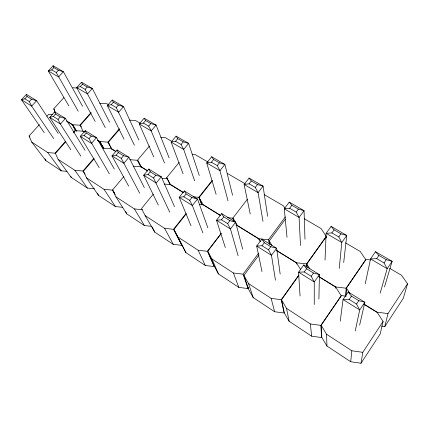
<?xml version="1.0" encoding="UTF-8"?>
<svg xmlns="http://www.w3.org/2000/svg" width="429" height="429" viewBox="0 0 429 429"><rect width="100%" height="100%" fill="white"/><g stroke="black" fill="none" stroke-linecap="round" stroke-linejoin="round"><path stroke-width="0.64" d="M314.248 304.51L314.253 281.955L311.202 276.26L304.279 271.959L298.573 272.179L300.064 296.031M335.719 288.234L335.73 286.953L318.704 276.426M318.903 299.051L319.412 274.624L303.727 264.956L298.573 272.179L314.253 281.955L319.412 274.624L313.476 273.037L306.558 268.763L303.727 264.956M325.032 260.092L326.137 233.322L331.097 226.378L346.761 235.441L343.699 262.462M345.688 296.525L346.133 288.213L365.744 259.62L360.247 251.485L345.495 242.868M346.037 295.098L346.418 288.057L366.034 259.454L370.586 259.958M339.253 268.35L341.8 242.492L346.761 235.441L340.98 233.837L334.068 229.826L331.097 226.378M363.76 304.161L377.214 312.473L383.092 321.444L380.164 334.019L361.02 363.25L350.702 361.744L351.823 350.766L326.582 334.25L321.149 325.241L341.479 295.586L346.074 296.155M340.24 321.219L343.039 299.544L348.192 291.999L364.87 302.273L359.625 325.128M361.02 363.25L362.789 352.327L383.092 321.444M365.251 283.741L370.543 258.939L375.498 251.694L392.133 261.315L384.491 286.974M355.244 330.882L359.716 309.942L364.87 302.273L358.816 300.675L351.453 296.128L348.192 291.999M381.59 326.142L384.786 326.566L387.982 313.588L407.55 283.832L401.603 275.295L389.596 268.286M380.164 293.136L387.183 268.677L392.133 261.315L386.239 259.695L378.893 255.437L375.498 251.694M407.55 283.832L403.276 298.337L384.786 326.566M384.052 262.929L376.71 258.649L370.543 258.939L387.183 268.677L384.052 262.929L386.239 259.695M356.537 304.043L349.179 299.474L343.039 299.544L359.716 309.942L356.537 304.043L358.816 300.675M376.71 258.649L378.893 255.437M349.179 299.474L351.453 296.128M298.761 275.568L281.51 299.764L284.379 313.068L289.114 321.251L311.652 336.18L321.552 337.559L320.871 325.38L341.194 295.737L335.778 287.194L318.731 276.657M338.792 236.931L331.88 232.904L326.137 233.322L341.8 242.492L338.792 236.931L340.98 233.837M311.202 276.26L313.476 273.037M306.891 267.192L306.579 263.915L326.228 236.368L321.139 228.593L304.161 218.677M259.068 254.928L243.929 275.391L248.782 289.709L253.174 297.538L274.603 311.738L284.137 312.998L281.247 299.678L298.906 274.914M307.116 267.315L306.805 264.044L326.426 236.529M331.88 232.904L334.068 229.826M304.279 271.959L306.558 268.763M221.085 233.687L207.706 251.153L214.371 266.414L218.436 273.911L238.814 287.403L247.994 288.556L248.777 287.484M300.482 245.501L299.093 217.449L296.192 212.06L298.386 209.084L304.059 210.677L304.987 239.189M275.461 280.234L271.477 255.309L268.538 249.785L270.812 246.696L276.635 248.273L280.169 274.072M261.84 239.151L276.635 248.273L271.477 255.309L256.681 246.08L262.012 245.731L264.285 242.664L261.84 239.151L256.681 246.08L261.985 271.562M269.407 244.246L268.441 239.768L285.339 216.945M247.994 288.556L243.093 274.169L258.644 253.169M269.938 244.165L269.251 240.98L285.355 219.219M296.192 212.06L289.666 208.253L284.298 208.789L299.093 217.449L304.059 210.677L289.264 202.118L284.298 208.789L287.017 237.312M289.666 208.253L291.854 205.298L289.264 202.118M262.977 221.38L258.092 192.642L255.298 187.414L257.486 184.556L263.057 186.132L267.648 216.318M238.106 255.748L230.464 228.957L227.638 223.606L229.912 220.64L235.618 222.206L242.675 249.179M186.261 213.83L173.895 229.456L177.815 236.931L198.171 250.252L207.491 251.308L221.278 233.322M233.762 221.284L232.791 218.184L247.42 199.206M249.077 178.056L263.057 186.132L258.092 192.642L244.112 184.47L249.131 183.821L251.319 180.984L249.077 178.056L244.112 184.47L250.23 213.969M221.654 213.604L235.618 222.206L230.464 228.957L216.506 220.254L221.477 219.782L223.75 216.838L221.654 213.604L216.506 220.254L225.316 247.528M153.303 194.101L141.559 208.494L145.179 215.658L164.554 228.335L173.536 229.295L185.918 213.658M193.071 196.777L198.804 197.319L212.258 180.314M202.064 204.965L199.131 197.506L212.162 181.038M202.906 232.947L192.385 205.555L189.656 200.37L191.919 197.522L197.517 199.067L207.899 227.858M228.008 200.793L219.943 170.672L217.246 165.605L219.434 162.854L224.893 164.42L232.588 195.281M184.32 190.937L197.517 199.067L192.385 205.555L179.193 197.329L183.837 196.755L186.1 193.924L184.32 190.937L179.193 197.329L190.991 225.761M211.663 156.773L224.893 164.42L219.943 170.672L206.719 162.94L211.417 162.205L213.599 159.475L211.663 156.773L206.719 162.94L216.119 194.396M170.066 184.829L166.736 177.622L179.183 162.366M169.745 212.167L153.55 177.976L155.802 175.236L161.299 176.769L174.506 206.649M194.675 180.84L183.687 149.426L181.081 144.493L183.263 141.849L188.626 143.393L199.265 175.52M148.788 169.058L161.299 176.769L156.183 183.017L143.683 175.22L148.037 174.555L150.289 171.825L148.788 169.058L143.683 175.22L158.296 205.003M176.078 136.138L188.626 143.393L183.687 149.426L171.144 142.09L175.552 141.275L177.729 138.642L176.078 136.138L171.144 142.09L183.065 173.804M94.187 158.692L83.392 171.23L86.476 177.821L104.065 189.339L112.419 190.127L123.895 176.432M129.778 159.674L137.436 160.301L149.399 146.048M139.715 193.232L121.305 158.392L123.547 155.748L128.931 157.266L144.332 187.639M164.548 163.031L151.19 130.925L148.67 126.137L150.836 123.584L156.092 125.112L169.128 157.888M117.058 149.946L118.313 152.515L116.077 155.142L111.99 155.883L123.852 163.283L128.931 157.266L117.058 149.946L111.99 155.883L128.679 186.148M144.171 118.216L145.581 120.538L143.42 123.075L139.275 123.954L151.19 130.925L156.092 125.112L144.171 118.216L139.275 123.954L153.743 156.928M65.342 141.543L55.239 152.971L58.092 159.309L74.887 170.308L82.963 171.021L93.774 158.473M97.608 140.144L99.86 141.532L107.888 142.149L119.466 128.705M116.028 151.517L111.47 148.697L108.285 142.38L119.418 129.445M109.379 173.874L89.017 138.637L91.238 136.09L96.52 137.591L114.296 169.042M134.411 145.265L116.227 107.545L118.377 105.078L123.536 106.59L138.857 140.02M112.21 100.032L123.536 106.59L118.661 112.2L107.347 105.577L111.234 104.638L113.385 102.188L112.21 100.032L107.347 105.577L124.013 139.184M85.248 130.641L86.272 133.022L84.052 135.553L80.223 136.368L91.479 143.393L96.52 137.591L85.248 130.641L80.223 136.368L99.196 167.691M73.686 132.1L75 130.609L82.824 131.183L84.513 132.223M90.921 112.682L80.025 125.021L82.979 131.097L84.1 131.794M65.701 141.79L55.593 153.228L47.78 152.585L31.719 142.063L29.086 135.966L39.345 124.624M73.606 132.834L75.365 130.845L72.463 124.78L66.886 121.332M66.49 120.914L72.619 124.7L80.389 125.252L91.297 112.902M80.85 156.145L60.409 124.035L58.022 119.401L60.232 116.94L65.422 118.425L85.06 150.338M105.298 127.617L85.103 89.361L87.243 86.974L92.321 88.471L109.561 122.211M54.697 111.813L55.507 114.023L53.298 116.468L49.7 117.348L60.409 124.035L65.422 118.425L54.697 111.813L49.7 117.348L70.801 149.689M81.531 82.229L82.491 84.218L80.357 86.588L76.694 87.586L87.468 93.897L92.321 88.471L81.531 82.229L76.694 87.586L95.2 121.493M46.933 116.243L48.718 114.27L52.504 114.527M55.368 112.371L53.727 108.859L63.926 97.587M53.668 138.556L31.66 106.102L29.344 101.593L31.537 99.212L36.637 100.681L58.205 133.478M78.191 111.197L56.258 72.533L58.382 70.227L63.369 71.702L82.593 106.263M26.41 94.375L27.032 96.428L24.844 98.793L21.45 99.732L31.66 106.102L36.637 100.681L26.41 94.375L21.45 99.732L44.257 132.684M53.083 65.75L53.85 67.6L51.727 69.895L48.273 70.941L58.548 76.957L63.369 71.702L53.083 65.75L48.273 70.941L68.855 105.904M72.796 87.784L77.193 88.031M99.855 103.346L106.987 103.791L108.682 104.778M129.408 120.12L135.585 120.538L140.165 123.214M160.821 137.28L165.294 137.607L172.056 141.559M192.197 154.188L194.846 154.392L208.033 162.092M103.255 148.161L111.336 148.799L115.755 151.528M133.21 166.162L140.937 166.817L147.678 170.983M162.221 178.384L167.514 178.855M31.719 142.063L45.823 160.585L61.304 170.849L66.919 171.348M164.355 184.062L170.361 184.604L183.14 192.503M58.092 159.309L71.23 177.397L87.387 188.106L94.466 188.776M199.228 204.429L203.078 204.805L220.656 215.664M227.509 217.653L232.791 218.184M86.476 177.821L98.509 195.388L115.39 206.574L122.699 207.314M114.345 192.744L112.575 189.956L115.921 196.831L134.384 208.912L142.374 209.717M235.977 225.515L237.312 225.654L258.805 238.926L260.457 241.704M115.921 196.831L126.764 213.851L144.439 225.563L151.421 226.308M234.175 221.734L233.011 218.012L237.355 225.477L258.832 238.738L268.441 239.768M145.179 215.658L154.778 232.127L173.289 244.385L181.832 245.345L173.536 229.295M276.217 250.193L296.584 262.779L306.579 263.915M173.895 229.456L185.929 252.665L205.325 265.508L214.173 266.559L207.491 251.308M207.706 251.153L211.953 258.971L233.403 273L243.093 274.169M335.73 286.953L346.133 288.213M243.929 275.391L248.541 283.58L271.16 298.391L281.247 299.678M387.982 313.588L377.129 312.199L364.248 304.247M281.51 299.764L286.508 308.344L310.365 323.959L320.871 325.38M351.823 350.766L362.789 352.327M251.319 180.984L257.486 184.556M177.729 138.642L183.263 141.849M213.599 159.475L219.434 162.854M145.581 120.538L150.836 123.584M291.854 205.298L298.386 209.084M53.85 67.6L58.382 70.227M82.491 84.218L87.243 86.974M113.385 102.188L118.377 105.078M249.131 183.821L255.298 187.414M175.552 141.275L181.081 144.493M211.417 162.205L217.246 165.605M143.42 123.075L148.67 126.137M51.727 69.895L56.258 72.533M80.357 86.588L85.103 89.361M111.234 104.638L116.227 107.545M264.146 194.578L283.387 205.802L285.065 208.456M227.595 173.552L245.206 183.832M223.75 216.838L229.912 220.64M150.289 171.825L155.802 175.236M186.1 193.924L191.919 197.522M183.226 192.358L170.452 184.47L166.736 177.622M220.715 215.503L203.148 204.649L199.131 197.506M264.285 242.664L270.812 246.696M118.313 152.515L123.547 155.748M147.785 170.865L141.05 166.699L137.602 160.124L141.184 167.047M27.032 96.428L31.537 99.212M55.507 114.023L60.232 116.94M86.272 133.022L91.238 136.09M276.206 250.391L296.589 262.993L300.595 269.514M97.463 140.235L99.716 141.629L103.77 148.509M221.477 219.782L227.638 223.606M183.837 196.755L189.656 200.37M148.037 174.555L153.55 177.976M116.077 155.142L121.305 158.392M262.012 245.731L268.538 249.785M53.298 116.468L58.022 119.401M84.052 135.553L89.017 138.637M24.844 98.793L29.344 101.593M321.149 325.241L321.82 337.43L326.941 346.005L350.702 361.744M29.086 135.966L29.891 137.033M47.78 152.585L61.304 170.849M74.887 170.308L87.387 188.106M82.963 171.021L85.173 174.26M104.065 189.339L115.39 206.574M53.727 108.859L54.794 110.5M346.418 288.057L349.866 293.42M112.419 190.127L115.24 194.578M72.619 124.7L76.791 131.317M72.463 124.78L76.292 130.85M306.805 264.044L309.856 268.951M80.389 125.252L81.435 126.957M134.384 208.912L144.439 225.563M269.251 240.98L271.943 245.447M99.86 141.532L103.904 148.413M107.888 142.149L111.803 149.035M108.285 142.38L109.583 144.67M164.554 228.335L173.289 244.385M137.436 160.301L140.83 166.849M177.815 236.931L185.929 252.665M152.161 226.952L154.778 232.127M99.716 141.629L102.853 147.93M125.681 211.642L126.764 213.851M97.415 193.071L98.509 195.388M198.171 250.252L205.325 265.508M70.726 176.281L71.23 177.397M45.045 158.81L45.823 160.585M211.953 258.971L218.436 273.911M198.804 197.319L201.748 204.789M233.403 273L238.814 287.403M248.541 283.58L253.174 297.538M271.16 298.391L274.603 311.738M258.832 238.738L259.148 240.02M286.508 308.344L289.114 321.251M296.584 262.779L296.755 264.087M310.365 323.959L311.652 336.18M326.582 334.25L326.941 346.005M326.228 236.368L326.255 237.682"/></g></svg>
